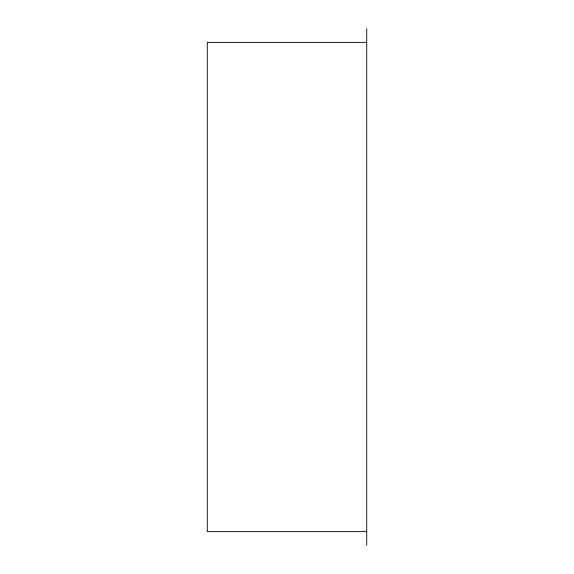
<?xml version="1.0" encoding="UTF-8"?>
<svg xmlns="http://www.w3.org/2000/svg" width="574" height="574" viewBox="0 0 574 574"><rect width="100%" height="100%" fill="white"/><g stroke="black" fill="none" stroke-linecap="round" stroke-linejoin="round"><path stroke-width="0.86" d="M366.721 42.368L207.279 42.368L207.279 531.632L366.721 531.632M366.721 28.7L366.721 545.3"/></g></svg>
